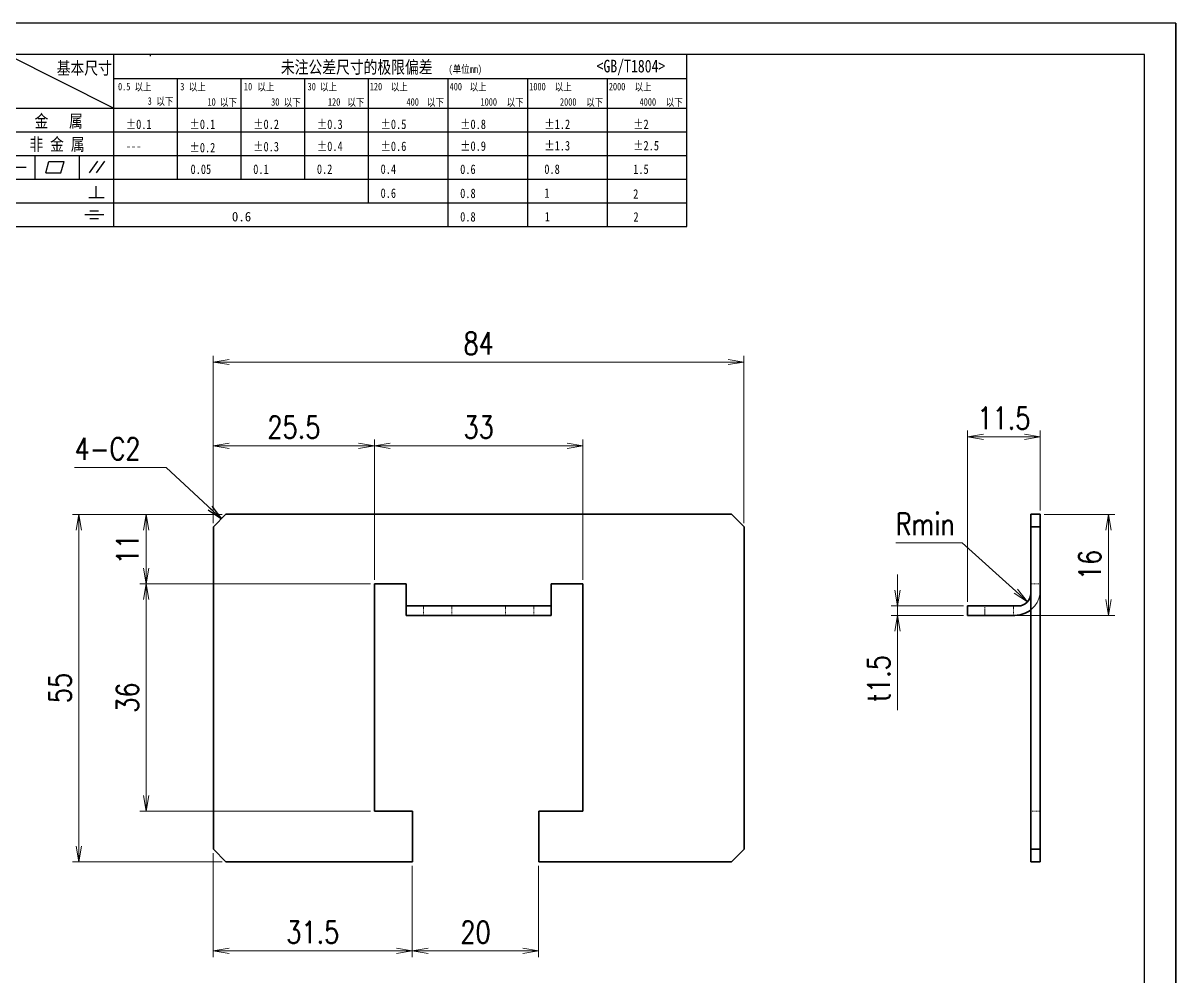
# Model space of a CAD drawing. Header units: millimetres. Extents: x 1201 to 11615, y -7347 to 2683.
# Drawn here: x 6217.8 to 6400.3, y 1661.8 to 1812.7 of the extents above; entities that cross this region are included whole.
import ezdxf
from ezdxf.enums import TextEntityAlignment as Align

# ---------------------------------------------------------------- set-up
doc = ezdxf.new("R2010")
doc.units = ezdxf.units.MM
doc.linetypes.add('AM_ISO02W050x2', pattern=[3.75, 3, -0.75])
doc.linetypes.add('CENTER', pattern=[2, 1.25, -0.25, 0.25, -0.25])
for name, color, linetype, lineweight in [('DIM', 3, 'Continuous', 20), ('DRAWING', 7, 'Continuous', 35), ('HIDDEN', 1, 'AM_ISO02W050x2', 18), ('图框', 7, 'Continuous', 15)]:
    doc.layers.add(name, color=color, linetype=linetype, lineweight=lineweight)
doc.layers.add('图\\M+19E79\\M+195B6\\M+18E9A', color=7, linetype='Continuous')
doc.styles.add('DIM', font='romans.shx', dxfattribs={"width": 0.8, "bigfont": 'bigfont.shx'})
doc.styles.add('STYLE1', font='')
doc.styles.add('国标', font='simfang.ttf', dxfattribs={"width": 0.8})
doc.styles.add('标题\\M+18E9A', font='romand.shx', dxfattribs={"oblique": 10, "bigfont": 'bigfont.shx'})
doc.styles.get('STYLE1').set_extended_font_data('SimSun')
doc.dimstyles.new('YH 1-1', dxfattribs={"dimtxt": 3.5, "dimasz": 2.5, "dimexe": 1, "dimexo": 0.625, "dimgap": 1.2, "dimtad": 1, "dimtoh": 1, "dimzin": 9, "dimdsep": 46, "dimtxsty": 'DIM', "dimblk": 'OPEN', "dimcen": 0, "dimclrd": 8, "dimclre": 8, "dimclrt": 2, "dimazin": 2, "dimtfac": 0.5, "dimtmove": 0, "dimatfit": 3, "dimldrblk": 'OPEN', "dimfxl": 0, "dimtolj": 1, "dimlwd": 13, "dimlwe": 13, "dimarcsym": 0})
doc.dimstyles.new('YH 1-1$0', dxfattribs={"dimtxt": 3.5, "dimasz": 2.5, "dimexe": 1, "dimexo": 0.625, "dimgap": 1.2, "dimtad": 1, "dimzin": 9, "dimdsep": 46, "dimtxsty": 'DIM', "dimblk": 'OPEN', "dimcen": 0, "dimclrd": 8, "dimclre": 8, "dimclrt": 2, "dimazin": 2, "dimtfac": 0.5, "dimtmove": 0, "dimatfit": 3, "dimldrblk": 'OPEN', "dimfxl": 0, "dimtolj": 1, "dimlwd": 13, "dimlwe": 13, "dimarcsym": 0})
doc.dimstyles.new('YH 1-1$4', dxfattribs={"dimtxt": 3.5, "dimasz": 2.5, "dimexe": 1, "dimexo": 0.625, "dimgap": 1.2, "dimtad": 1, "dimtoh": 1, "dimzin": 9, "dimdsep": 46, "dimtxsty": 'DIM', "dimblk": 'OPEN', "dimcen": 0, "dimclrd": 8, "dimclre": 8, "dimclrt": 2, "dimazin": 2, "dimtfac": 0.5, "dimtmove": 0, "dimatfit": 3, "dimldrblk": 'OPEN', "dimfxl": 0, "dimtolj": 1, "dimlwd": 13, "dimlwe": 13, "dimarcsym": 0})

# ---------------------------------------------------------------- blocks, each defined once
blk = doc.blocks.new('_Open')
at = {"color": 0, "linetype": 'ByBlock', "lineweight": -2}
for p, q in [((-1, 0.167), (0, 0)), ((-1, -0.167), (0, 0)), ((0, 0), (-1, 0))]:
    blk.add_line(p, q, dxfattribs=at)
blk = doc.blocks.new('*D201')
at = {"layer": 'Defpoints', "color": 0, "ltscale": 2, "transparency": 16777216}
for p in [(6331.89, 1759), (6247.89, 1732.89), (6331.89, 1732.89)]:
    blk.add_point(p, dxfattribs=at)
at = {"layer": 'DIM', "color": 8, "lineweight": 13, "ltscale": 2, "transparency": 16777216}
for p, q in [((6247.89, 1733.52), (6247.89, 1760)), ((6331.89, 1733.52), (6331.89, 1760)), ((6250.39, 1759), (6329.39, 1759))]:
    blk.add_line(p, q, dxfattribs=at)
at = {"layer": 'DIM', "color": 8, "lineweight": 13, "ltscale": 2, "transparency": 16777216, "xscale": 2.5, "yscale": 2.5, "zscale": 2.5, "rotation": 180}
blk.add_blockref('_Open', (6247.89, 1759), dxfattribs=at)
at = {"layer": 'DIM', "color": 8, "lineweight": 13, "ltscale": 2, "transparency": 16777216, "xscale": 2.5, "yscale": 2.5, "zscale": 2.5}
blk.add_blockref('_Open', (6331.89, 1759), dxfattribs=at)
at = {"layer": 'DIM', "color": 2, "ltscale": 2, "transparency": 16777216, "insert": (6289.89, 1761.95), "char_height": 3.5, "attachment_point": 5, "style": 'DIM'}
blk.add_mtext('\\A1;84', dxfattribs=at)
blk = doc.blocks.new('*D202')
at = {"layer": 'Defpoints', "color": 0, "ltscale": 2, "transparency": 16777216}
for p in [(6249.89, 1734.89), (6226.6, 1679.89), (6249.89, 1679.89)]:
    blk.add_point(p, dxfattribs=at)
at = {"layer": 'DIM', "color": 8, "lineweight": 13, "ltscale": 2, "transparency": 16777216}
for p, q in [((6249.27, 1734.89), (6225.6, 1734.89)), ((6226.6, 1732.39), (6226.6, 1682.39)), ((6249.27, 1679.89), (6225.6, 1679.89))]:
    blk.add_line(p, q, dxfattribs=at)
at = {"layer": 'DIM', "color": 8, "lineweight": 13, "ltscale": 2, "transparency": 16777216, "xscale": 2.5, "yscale": 2.5, "zscale": 2.5}
for p, rotation in [((6226.6, 1734.89), 90), ((6226.6, 1679.89), 270)]:
    blk.add_blockref('_Open', p, dxfattribs=dict(at, rotation=rotation))
at = {"layer": 'DIM', "color": 2, "ltscale": 2, "transparency": 16777216, "insert": (6223.65, 1707.39), "char_height": 3.5, "attachment_point": 5, "rotation": 90, "style": 'DIM'}
blk.add_mtext('\\A1;55', dxfattribs=at)
blk = doc.blocks.new('*D203')
at = {"layer": 'Defpoints', "color": 0, "ltscale": 2, "transparency": 16777216}
for p in [(6273.39, 1745.74), (6247.89, 1732.89), (6273.39, 1723.89)]:
    blk.add_point(p, dxfattribs=at)
at = {"layer": 'DIM', "color": 8, "lineweight": 13, "ltscale": 2, "transparency": 16777216}
for p, q in [((6247.89, 1733.52), (6247.89, 1746.74)), ((6273.39, 1724.52), (6273.39, 1746.74)), ((6250.39, 1745.74), (6270.89, 1745.74))]:
    blk.add_line(p, q, dxfattribs=at)
at = {"layer": 'DIM', "color": 8, "lineweight": 13, "ltscale": 2, "transparency": 16777216, "xscale": 2.5, "yscale": 2.5, "zscale": 2.5, "rotation": 180}
blk.add_blockref('_Open', (6247.89, 1745.74), dxfattribs=at)
at = {"layer": 'DIM', "color": 8, "lineweight": 13, "ltscale": 2, "transparency": 16777216, "xscale": 2.5, "yscale": 2.5, "zscale": 2.5}
blk.add_blockref('_Open', (6273.39, 1745.74), dxfattribs=at)
at = {"layer": 'DIM', "color": 2, "ltscale": 2, "transparency": 16777216, "insert": (6260.64, 1748.69), "char_height": 3.5, "attachment_point": 5, "style": 'DIM'}
blk.add_mtext('\\A1;25.5', dxfattribs=at)
blk = doc.blocks.new('*D204')
at = {"layer": 'Defpoints', "color": 0, "ltscale": 2, "transparency": 16777216}
for p in [(6306.39, 1745.74), (6273.39, 1723.89), (6306.39, 1723.89)]:
    blk.add_point(p, dxfattribs=at)
at = {"layer": 'DIM', "color": 8, "lineweight": 13, "ltscale": 2, "transparency": 16777216}
for p, q in [((6273.39, 1724.52), (6273.39, 1746.74)), ((6306.39, 1724.52), (6306.39, 1746.74)), ((6275.89, 1745.74), (6303.89, 1745.74))]:
    blk.add_line(p, q, dxfattribs=at)
at = {"layer": 'DIM', "color": 8, "lineweight": 13, "ltscale": 2, "transparency": 16777216, "xscale": 2.5, "yscale": 2.5, "zscale": 2.5, "rotation": 180}
blk.add_blockref('_Open', (6273.39, 1745.74), dxfattribs=at)
at = {"layer": 'DIM', "color": 8, "lineweight": 13, "ltscale": 2, "transparency": 16777216, "xscale": 2.5, "yscale": 2.5, "zscale": 2.5}
blk.add_blockref('_Open', (6306.39, 1745.74), dxfattribs=at)
at = {"layer": 'DIM', "color": 2, "ltscale": 2, "transparency": 16777216, "insert": (6289.89, 1748.69), "char_height": 3.5, "attachment_point": 5, "style": 'DIM'}
blk.add_mtext('\\A1;33', dxfattribs=at)
blk = doc.blocks.new('*D205')
at = {"layer": 'Defpoints', "color": 0, "ltscale": 2, "transparency": 16777216}
for p in [(6237.27, 1734.89), (6249.89, 1734.89), (6273.39, 1723.89)]:
    blk.add_point(p, dxfattribs=at)
at = {"layer": 'DIM', "color": 8, "lineweight": 13, "ltscale": 2, "transparency": 16777216}
for p, q in [((6249.27, 1734.89), (6236.27, 1734.89)), ((6237.27, 1726.39), (6237.27, 1732.39)), ((6272.77, 1723.89), (6236.27, 1723.89))]:
    blk.add_line(p, q, dxfattribs=at)
at = {"layer": 'DIM', "color": 8, "lineweight": 13, "ltscale": 2, "transparency": 16777216, "xscale": 2.5, "yscale": 2.5, "zscale": 2.5}
for p, rotation in [((6237.27, 1734.89), 90), ((6237.27, 1723.89), 270)]:
    blk.add_blockref('_Open', p, dxfattribs=dict(at, rotation=rotation))
at = {"layer": 'DIM', "color": 2, "ltscale": 2, "transparency": 16777216, "insert": (6234.32, 1729.39), "char_height": 3.5, "attachment_point": 5, "rotation": 90, "style": 'DIM'}
blk.add_mtext('\\A1;11', dxfattribs=at)
blk = doc.blocks.new('*D206')
at = {"layer": 'Defpoints', "color": 0, "ltscale": 2, "transparency": 16777216}
for p in [(6273.39, 1723.89), (6237.27, 1687.89), (6273.39, 1687.89)]:
    blk.add_point(p, dxfattribs=at)
at = {"layer": 'DIM', "color": 8, "lineweight": 13, "ltscale": 2, "transparency": 16777216}
for p, q in [((6272.77, 1723.89), (6236.27, 1723.89)), ((6237.27, 1721.39), (6237.27, 1690.39)), ((6272.77, 1687.89), (6236.27, 1687.89))]:
    blk.add_line(p, q, dxfattribs=at)
at = {"layer": 'DIM', "color": 8, "lineweight": 13, "ltscale": 2, "transparency": 16777216, "xscale": 2.5, "yscale": 2.5, "zscale": 2.5}
for p, rotation in [((6237.27, 1723.89), 90), ((6237.27, 1687.89), 270)]:
    blk.add_blockref('_Open', p, dxfattribs=dict(at, rotation=rotation))
at = {"layer": 'DIM', "color": 2, "ltscale": 2, "transparency": 16777216, "insert": (6234.32, 1705.89), "char_height": 3.5, "attachment_point": 5, "rotation": 90, "style": 'DIM'}
blk.add_mtext('\\A1;36', dxfattribs=at)
blk = doc.blocks.new('*D207')
at = {"layer": 'Defpoints', "color": 0, "ltscale": 2, "transparency": 16777216}
for p in [(6247.89, 1681.89), (6279.39, 1679.89), (6247.89, 1665.8)]:
    blk.add_point(p, dxfattribs=at)
at = {"layer": 'DIM', "color": 8, "lineweight": 13, "ltscale": 2, "transparency": 16777216}
for p, q in [((6247.89, 1681.27), (6247.89, 1664.8)), ((6279.39, 1679.27), (6279.39, 1664.8)), ((6276.89, 1665.8), (6250.39, 1665.8))]:
    blk.add_line(p, q, dxfattribs=at)
at = {"layer": 'DIM', "color": 8, "lineweight": 13, "ltscale": 2, "transparency": 16777216, "xscale": 2.5, "yscale": 2.5, "zscale": 2.5, "rotation": 180}
blk.add_blockref('_Open', (6247.89, 1665.8), dxfattribs=at)
at = {"layer": 'DIM', "color": 8, "lineweight": 13, "ltscale": 2, "transparency": 16777216, "xscale": 2.5, "yscale": 2.5, "zscale": 2.5}
blk.add_blockref('_Open', (6279.39, 1665.8), dxfattribs=at)
at = {"layer": 'DIM', "color": 2, "ltscale": 2, "transparency": 16777216, "insert": (6263.64, 1668.75), "char_height": 3.5, "attachment_point": 5, "style": 'DIM'}
blk.add_mtext('\\A1;31.5', dxfattribs=at)
blk = doc.blocks.new('*D208')
at = {"layer": 'Defpoints', "color": 0, "ltscale": 2, "transparency": 16777216}
for p in [(6279.39, 1679.89), (6299.39, 1679.89), (6299.39, 1665.8)]:
    blk.add_point(p, dxfattribs=at)
at = {"layer": 'DIM', "color": 8, "lineweight": 13, "ltscale": 2, "transparency": 16777216}
for p, q in [((6279.39, 1679.27), (6279.39, 1664.8)), ((6299.39, 1679.27), (6299.39, 1664.8)), ((6281.89, 1665.8), (6296.89, 1665.8))]:
    blk.add_line(p, q, dxfattribs=at)
at = {"layer": 'DIM', "color": 8, "lineweight": 13, "ltscale": 2, "transparency": 16777216, "xscale": 2.5, "yscale": 2.5, "zscale": 2.5, "rotation": 180}
blk.add_blockref('_Open', (6279.39, 1665.8), dxfattribs=at)
at = {"layer": 'DIM', "color": 8, "lineweight": 13, "ltscale": 2, "transparency": 16777216, "xscale": 2.5, "yscale": 2.5, "zscale": 2.5}
blk.add_blockref('_Open', (6299.39, 1665.8), dxfattribs=at)
at = {"layer": 'DIM', "color": 2, "ltscale": 2, "transparency": 16777216, "insert": (6289.39, 1668.75), "char_height": 3.5, "attachment_point": 5, "style": 'DIM'}
blk.add_mtext('\\A1;20', dxfattribs=at)
blk = doc.blocks.new('*D209')
at = {"layer": 'Defpoints', "color": 0, "ltscale": 2, "transparency": 16777216}
for p in [(6378.78, 1734.89), (6389.6, 1734.89), (6374.78, 1718.89)]:
    blk.add_point(p, dxfattribs=at)
at = {"layer": 'DIM', "color": 8, "lineweight": 13, "ltscale": 2, "transparency": 16777216}
for p, q in [((6379.41, 1734.89), (6390.6, 1734.89)), ((6389.6, 1721.39), (6389.6, 1732.39)), ((6375.41, 1718.89), (6390.6, 1718.89))]:
    blk.add_line(p, q, dxfattribs=at)
at = {"layer": 'DIM', "color": 8, "lineweight": 13, "ltscale": 2, "transparency": 16777216, "xscale": 2.5, "yscale": 2.5, "zscale": 2.5}
for p, rotation in [((6389.6, 1734.89), 90), ((6389.6, 1718.89), 270)]:
    blk.add_blockref('_Open', p, dxfattribs=dict(at, rotation=rotation))
at = {"layer": 'DIM', "color": 2, "ltscale": 2, "transparency": 16777216, "insert": (6386.65, 1726.89), "char_height": 3.5, "attachment_point": 5, "rotation": 90, "style": 'DIM'}
blk.add_mtext('\\A1;16', dxfattribs=at)
blk = doc.blocks.new('*D210')
at = {"layer": 'Defpoints', "color": 0, "ltscale": 2, "transparency": 16777216}
for p in [(6375.28, 1722.39), (6376.77, 1721.05)]:
    blk.add_point(p, dxfattribs=at)
at = {"layer": 'DIM', "color": 8, "lineweight": 13, "ltscale": 2, "transparency": 16777216}
for p, q in [((6355.91, 1730.4), (6366.45, 1730.4)), ((6366.45, 1730.4), (6374.91, 1722.73))]:
    blk.add_line(p, q, dxfattribs=at)
at = {"layer": 'DIM', "color": 8, "lineweight": 13, "ltscale": 2, "transparency": 16777216, "xscale": 2.5, "yscale": 2.5, "zscale": 2.5, "rotation": 317.8253153239771}
blk.add_blockref('_Open', (6376.77, 1721.05), dxfattribs=at)
at = {"layer": 'DIM', "color": 2, "ltscale": 2, "transparency": 16777216, "insert": (6360.58, 1733.35), "char_height": 3.5, "attachment_point": 5, "style": 'DIM'}
blk.add_mtext('\\A1;{\\Fromans,bigfont|c134;Rmin}', dxfattribs=at)
blk = doc.blocks.new('*D211')
at = {"layer": 'Defpoints', "color": 0, "ltscale": 2, "transparency": 16777216}
for p in [(6378.78, 1747.17), (6378.78, 1734.89), (6367.28, 1720.39)]:
    blk.add_point(p, dxfattribs=at)
at = {"layer": 'DIM', "color": 8, "lineweight": 13, "ltscale": 2, "transparency": 16777216}
for p, q in [((6367.28, 1721.02), (6367.28, 1748.17)), ((6369.78, 1747.17), (6376.28, 1747.17)), ((6378.78, 1735.52), (6378.78, 1748.17))]:
    blk.add_line(p, q, dxfattribs=at)
at = {"layer": 'DIM', "color": 8, "lineweight": 13, "ltscale": 2, "transparency": 16777216, "xscale": 2.5, "yscale": 2.5, "zscale": 2.5, "rotation": 180}
blk.add_blockref('_Open', (6367.28, 1747.17), dxfattribs=at)
at = {"layer": 'DIM', "color": 8, "lineweight": 13, "ltscale": 2, "transparency": 16777216, "xscale": 2.5, "yscale": 2.5, "zscale": 2.5}
blk.add_blockref('_Open', (6378.78, 1747.17), dxfattribs=at)
at = {"layer": 'DIM', "color": 2, "ltscale": 2, "transparency": 16777216, "insert": (6373.03, 1750.12), "char_height": 3.5, "attachment_point": 5, "style": 'DIM'}
blk.add_mtext('\\A1;11.5', dxfattribs=at)
blk = doc.blocks.new('*D212')
at = {"layer": 'Defpoints', "color": 0, "ltscale": 2, "transparency": 16777216}
for p in [(6367.28, 1720.39), (6356.19, 1718.89), (6367.28, 1718.89)]:
    blk.add_point(p, dxfattribs=at)
at = {"layer": 'DIM', "color": 8, "lineweight": 13, "ltscale": 2, "transparency": 16777216}
for p, q in [((6356.19, 1722.89), (6356.19, 1725.39)), ((6366.66, 1720.39), (6355.19, 1720.39)), ((6356.19, 1720.39), (6356.19, 1718.89)), ((6366.66, 1718.89), (6355.19, 1718.89)), ((6356.19, 1716.39), (6356.19, 1703.89))]:
    blk.add_line(p, q, dxfattribs=at)
at = {"layer": 'DIM', "color": 8, "lineweight": 13, "ltscale": 2, "transparency": 16777216, "xscale": 2.5, "yscale": 2.5, "zscale": 2.5}
for p, rotation in [((6356.19, 1720.39), 270), ((6356.19, 1718.89), 90)]:
    blk.add_blockref('_Open', p, dxfattribs=dict(at, rotation=rotation))
at = {"layer": 'DIM', "color": 2, "ltscale": 2, "transparency": 16777216, "insert": (6353.24, 1708.89), "char_height": 3.5, "attachment_point": 5, "rotation": 90, "style": 'DIM'}
blk.add_mtext('\\A1;t1.5', dxfattribs=at)
blk = doc.blocks.new('GZDEH零件A4图框V01版')
at = {"color": 2, "linetype": 'ByBlock', "lineweight": 30}
for p, q in [((102.17, 21.26), (93.17, 22.66)), ((93.17, 16.66), (93.17, 22.66)), ((102.17, 21.26), (102.17, 18.06)), ((102.17, 18.06), (93.17, 16.66))]:
    blk.add_line(p, q, dxfattribs=at)
at = {"color": 1, "linetype": 'CENTER', "lineweight": 5, "ltscale": 16.256}
for p, q in [((108.3, 23.18), (108.3, 16.14)), ((111.82, 19.66), (104.78, 19.66))]:
    blk.add_line(p, q, dxfattribs=at)
at = {"color": 1, "linetype": 'CENTER', "lineweight": 5, "ltscale": 9.144}
blk.add_line((102.47, 19.66), (92.65, 19.66), dxfattribs=at)
at = {"color": 2, "linetype": 'ByBlock', "lineweight": 30}
for radius in [3, 1.6]:
    blk.add_circle((108.3, 19.66), radius, dxfattribs=at)
at = {"layer": 'Defpoints', "linetype": 'Continuous'}
for p, q in [((0, 297), (0, 0)), ((210, 297), (0, 297)), ((210, 0), (210, 297)), ((210, 297), (210, 0)), ((0, 0), (210, 0))]:
    blk.add_line(p, q, dxfattribs=at)
at = {"layer": '图\\M+19E79\\M+195B6\\M+18E9A', "linetype": 'Continuous'}
for p, q in [((25, 292), (25, 13.5)), ((205, 292), (25, 292)), ((205, 13.5), (205, 292)), ((205, 13.5), (205, 97)), ((25, 13.5), (205, 13.5))]:
    blk.add_line(p, q, dxfattribs=at)
at = {"layer": '图\\M+19E79\\M+195B6\\M+18E9A', "color": 9}
for p, q in [((25, 292), (41.88, 283.54)), ((41.88, 264.79), (41.88, 292)), ((47.66, 291.75), (47.66, 292)), ((132.6, 264.79), (132.6, 292)), ((41.88, 288.22), (132.6, 288.22)), ((51.96, 272.29), (51.96, 288.22)), ((62.04, 272.29), (62.04, 288.22)), ((72.12, 272.29), (72.12, 288.22)), ((82.2, 268.54), (82.2, 288.22)), ((94.8, 264.79), (94.8, 288.22)), ((107.4, 264.79), (107.4, 288.22)), ((120, 264.79), (120, 288.22)), ((25, 283.54), (132.6, 283.54)), ((25, 279.79), (132.6, 279.79)), ((25, 276.04), (132.6, 276.04)), ((29.43, 272.34), (29.43, 276.04)), ((36.42, 272.34), (36.42, 276.04)), ((25.94, 274.19), (28, 274.19)), ((31.1, 273.3), (31.58, 275.09)), ((31.58, 275.09), (33.99, 275.09)), ((33.51, 273.3), (33.99, 275.09)), ((38.03, 273.3), (39.36, 275.16)), ((39.11, 273.3), (40.45, 275.16)), ((25, 272.29), (132.6, 272.29)), ((31.1, 273.3), (33.51, 273.3)), ((39.09, 269.41), (39.09, 271.18)), ((25, 268.54), (132.6, 268.54)), ((37.93, 269.41), (40.32, 269.41)), ((37.3, 266.69), (40.28, 266.69)), ((38.08, 267.29), (39.43, 267.29)), ((25, 264.79), (132.6, 264.79)), ((38.08, 266.09), (39.44, 266.09)), ((114.5, 79), (114.5, 13.5)), ((205, 58), (25, 58)), ((57.5, 58), (57.5, 30.5)), ((114.5, 58), (114.5, 13.5)), ((180, 58), (180, 13.5)), ((25, 44.25), (205, 44.25)), ((25, 30.5), (205, 30.5)), ((46.68, 30.5), (46.68, 13.5)), ((46.68, 30.5), (46.68, 13.5)), ((68.34, 30.5), (68.34, 13.5)), ((68.34, 30.5), (68.34, 13.5))]:
    blk.add_line(p, q, dxfattribs=at)
at = {"layer": '图框', "color": 7}
for p, q in [((90, 79), (205, 79)), ((90, 13.5), (90, 79))]:
    blk.add_line(p, q, dxfattribs=at)
at = {"layer": '图框', "color": 9}
for p, q in [((90, 73), (95, 79)), ((95, 79), (100, 73)), ((100, 58), (100, 79)), ((173, 58), (173, 79)), ((185, 79), (185, 58)), ((90, 73), (205, 73)), ((90, 67), (95, 73)), ((95, 73), (100, 67)), ((90, 67), (205, 67))]:
    blk.add_line(p, q, dxfattribs=at)
at = {"layer": '图\\M+19E79\\M+195B6\\M+18E9A', "color": 9, "style": '国标'}
for s, height, width, p in [('基本尺寸', 2, 0.8, (32.84, 288.88)), ('未注公差尺寸的极限偏差', 2, 0.8, (68.32, 289.02)), ('<GB/T1804>', 2, 0.8, (118.29, 289.19)), ('30', 1.2, 0.8, (72.55, 286.35)), ('金   属', 2, 0.8, (29.33, 280.48)), ('±0.1', 1.5, 0.8, (43.78, 280.23)), ('±0.1', 1.5, 0.8, (53.86, 280.23)), ('±0.2', 1.5, 0.8, (63.94, 280.23)), ('±0.3', 1.5, 0.8, (74.02, 280.23)), ('±0.5', 1.5, 0.8, (84.1, 280.23)), ('±0.8', 1.5, 0.8, (96.7, 280.23)), ('±1.2', 1.5, 0.8, (110.02, 280.23)), ('±2', 1.5, 0.8, (124.09, 280.23)), ('非 金 属', 2, 0.8, (28.53, 276.82)), ('---', 1.5, 0.8, (43.78, 276.81)), ('±0.2', 1.5, 0.8, (53.86, 276.54)), ('±0.3', 1.5, 0.8, (63.94, 276.69)), ('±0.4', 1.5, 0.8, (74.02, 276.75)), ('±0.6', 1.5, 0.8, (84.1, 276.75)), ('±0.9', 1.5, 0.8, (96.7, 276.78)), ('±1.3', 1.5, 0.8, (110.02, 276.84)), ('±2.5', 1.5, 0.8, (124.09, 276.85)), ('0.1', 1.5, 0.8, (63.94, 273.12)), ('0.2', 1.5, 0.8, (74.02, 273.13)), ('0.4', 1.5, 0.8, (84.1, 273.13)), ('0.6', 1.5, 0.8, (96.7, 273.11)), ('0.8', 1.5, 0.8, (110.02, 273.13)), ('1.5', 1.5, 0.8, (124.09, 273.12)), ('0.6', 1.5, 0.8, (84.1, 269.33)), ('0.8', 1.5, 0.8, (96.7, 269.3)), ('1', 1.5, 0.8, (110.02, 269.34)), ('2', 1.5, 0.8, (124.09, 269.2)), ('0.8', 1.5, 0.8, (96.7, 265.59)), ('1', 1.5, 0.8, (110.1, 265.6)), ('2', 1.5, 0.8, (124.13, 265.57)), ('热处理', 2.5, 0.8, (27.54, 54)), ('材  质', 2.5, 0.8, (60.55, 54)), ('项目编码 PROJECT', 2.5, 0.8, (180.64, 54.03)), ('表面粗糙度', 2.5, 0.8, (26.56, 40.25)), ('表面处理', 2.5, 0.8, (57.91, 40.25)), ('SURFACE TREATMENT', 2.5, 0.6, (70.98, 40.25)), ('比  例\u3000', 2.5, 0.8, (91.61, 40.25)), ('SCALE', 2.5, 0.8, (103.66, 40.25)), ('名称\u3000', 2.5, 0.8, (115.05, 40.25)), ('NAME', 2.5, 0.8, (121.31, 40.25)), ('数  量', 2.5, 0.8, (183.12, 40.41)), ("QT'Y ", 2.5, 0.8, (196.37, 40.41)), ('三角法', 2.5, 0.8, (97.41, 26.5)), ('图号', 2.5, 0.8, (114.87, 26.5)), ('图示为', 2.5, 0.8, (182.45, 26.53)), ('<LH/RH>', 2.5, 0.8, (192.82, 26.53)), (' DESIGN', 2.5, 0.8, (33.98, 26.5)), (' DRAW', 2.5, 0.8, (57.29, 26.5)), ("CHK'D", 2.5, 0.8, (80.09, 26.5)), ('DWG.NO.', 2.5, 0.8, (121.67, 26.5))]:
    blk.add_text(s, height=height, dxfattribs=dict(at, width=width)).set_placement(p)
at = {"layer": '图\\M+19E79\\M+195B6\\M+18E9A', "color": 9, "lineweight": 15, "style": '国标', "width": 0.8}
for s, p in [('0.5', (42.54, 286.35)), ('以上', (45.15, 286.3)), ('3', (52.39, 286.35)), ('以上', (53.76, 286.3)), ('10', (62.47, 286.35)), ('以上', (64.6, 286.3)), ('以上', (74.53, 286.3)), ('120', (82.39, 286.35)), ('以上', (85.72, 286.3)), ('400', (95.03, 286.35)), ('以上', (98.19, 286.3)), ('1000', (107.63, 286.35)), ('以上', (111.67, 286.3)), ('2000', (120.23, 286.35)), ('以上', (124.31, 286.3)), ('3', (47.24, 284.06)), ('以下', (48.61, 284.01)), ('10', (56.7, 283.92)), ('以下', (58.69, 283.87)), ('30', (66.78, 283.92)), ('以下', (68.77, 283.87)), ('120', (75.77, 283.92)), ('以下', (78.85, 283.87)), ('400', (88.21, 283.92)), ('以下', (91.45, 283.87)), ('1000', (99.92, 283.92)), ('以下', (104.05, 283.87)), ('2000', (112.5, 283.92)), ('以下', (116.65, 283.87)), ('4000', (125.1, 283.92)), ('以下', (129.25, 283.87))]:
    blk.add_text(s, height=1.2, dxfattribs=at).set_placement(p)
at = {"layer": '图\\M+19E79\\M+195B6\\M+18E9A', "color": 9, "lineweight": 13, "style": '国标'}
blk.add_text('0.6', height=1.5, dxfattribs=at).set_placement((60.56, 265.61))
at = {"layer": '图\\M+19E79\\M+195B6\\M+18E9A', "color": 9, "style": '国标', "width": 0.8}
for s, p in [('车 型', (95.38, 55.27)), ('MODEL', (107.71, 55.22))]:
    blk.add_text(s, height=2.5, dxfattribs=at).set_placement(p, align=Align.MIDDLE)
for s, p in [('客户', (118.19, 54)), ('HEAT TREAT', (47, 54)), ('MATERIAL', (80.65, 54)), ('USER', (123.97, 54)), ('FINISH', (48.99, 40.25)), ('设  计', (30.3, 26.5)), ('制  图', (51.94, 26.5)), ('检  图', (73.62, 26.5)), ('日期:', (28.6, 14.46)), ('日期:', (50.22, 14.36)), ('日期:', (72.13, 14.46))]:
    blk.add_text(s, height=2.5, dxfattribs=at).set_placement(p, align=Align.CENTER)
at = {"layer": '图\\M+19E79\\M+195B6\\M+18E9A', "color": 7, "lineweight": -3, "style": 'STYLE1', "oblique": 15}
blk.add_text('广州市瑞欧智能设备有限公司', height=3.8, dxfattribs=at).set_placement((106.21, 7.68))
at = {"layer": '图\\M+19E79\\M+195B6\\M+18E9A', "color": 7, "style": '标题\\M+18E9A', "oblique": 10}
blk.add_text('A4', height=4, dxfattribs=at).set_placement((204.57, 5.66), align=Align.MIDDLE)
at = {"layer": '图\\M+19E79\\M+195B6\\M+18E9A', "color": 7, "style": '标题\\M+18E9A', "oblique": 10, "width": 0.75}
blk.add_text('Guangzhou RUIO Intelligent Equipment Co., Ltd. ', height=2.5, dxfattribs=at).set_placement((146.18, 3.62), align=Align.MIDDLE)
at = {"layer": '图\\M+19E79\\M+195B6\\M+18E9A', "color": 9, "lineweight": 15, "insert": (94.85, 290.31), "char_height": 1.2, "width": 8.7957, "attachment_point": 1, "style": '国标'}
blk.add_mtext('(单位mm)', dxfattribs=at)
at = {"layer": '图\\M+19E79\\M+195B6\\M+18E9A', "color": 9, "insert": (54.02, 273.09), "char_height": 1.5, "attachment_point": 7, "style": '国标'}
blk.add_mtext_dynamic_manual_height_columns('0.05', width=5.1982, gutter_width=12.5, heights=[0], dxfattribs=at)
at = {"layer": '图框', "color": 9, "style": '国标', "width": 0.8}
for s, p in [('记 号', (94.82, 63.62)), ('年 月 日', (107.24, 63.57)), ('变  更  事  由', (143.58, 63.63)), ('C.L.', (95.2, 59.11)), ('DATE', (107.19, 59.14)), ('REVIEW', (143.89, 59.11))]:
    blk.add_text(s, height=2, dxfattribs=at).set_placement(p, align=Align.CENTER)
for s, p in [('制 图', (178.49, 64.61)), ('备    注', (195.02, 64.64)), ('DR', (178.4, 60.22)), ('REMARKS', (194.91, 60.23))]:
    blk.add_text(s, height=2, dxfattribs=at).set_placement(p, align=Align.MIDDLE)

msp = doc.modelspace()

# ---------------------------------------------------------------- linework, layer by layer
at = {"layer": 'DRAWING', "lineweight": 35, "ltscale": 0.070711}
for p, q in [((6249.895, 1734.894), (6247.895, 1732.894)), ((6331.895, 1732.894), (6329.895, 1734.894)), ((6247.895, 1681.894), (6249.895, 1679.894)), ((6329.895, 1679.894), (6331.895, 1681.894))]:
    msp.add_line(p, q, dxfattribs=at)
at = {"layer": 'DRAWING', "lineweight": 35}
for p, q in [((6329.895, 1734.894), (6249.895, 1734.894)), ((6247.895, 1732.894), (6247.895, 1681.894)), ((6331.895, 1681.894), (6331.895, 1732.894)), ((6377.285, 1681.894), (6377.285, 1732.894)), ((6378.785, 1732.894), (6378.785, 1681.894)), ((6273.395, 1687.894), (6273.395, 1723.894)), ((6306.395, 1723.894), (6306.395, 1687.894)), ((6301.395, 1720.394), (6278.395, 1720.394)), ((6278.395, 1718.894), (6301.395, 1718.894)), ((6249.895, 1679.894), (6279.395, 1679.894)), ((6299.395, 1679.894), (6329.895, 1679.894))]:
    msp.add_line(p, q, dxfattribs=at)
at = {"layer": 'DRAWING', "lineweight": 35, "ltscale": 0.05}
for p, q in [((6377.285, 1732.894), (6377.285, 1734.894)), ((6378.785, 1732.894), (6378.785, 1734.894)), ((6278.395, 1722.394), (6278.395, 1720.394)), ((6301.395, 1720.394), (6301.395, 1722.394)), ((6377.285, 1679.894), (6377.285, 1681.894)), ((6378.785, 1681.894), (6378.785, 1679.894))]:
    msp.add_line(p, q, dxfattribs=at)
at = {"layer": 'DRAWING', "lineweight": 35, "ltscale": 0.0375}
for p, q in [((6377.285, 1734.894), (6378.785, 1734.894)), ((6377.285, 1732.894), (6378.785, 1732.894)), ((6278.395, 1723.894), (6278.395, 1722.394)), ((6301.395, 1722.394), (6301.395, 1723.894)), ((6278.395, 1720.394), (6278.395, 1718.894)), ((6301.395, 1720.394), (6301.395, 1718.894)), ((6367.285, 1720.394), (6367.285, 1718.894)), ((6378.785, 1681.894), (6377.285, 1681.894)), ((6378.785, 1679.894), (6377.285, 1679.894))]:
    msp.add_line(p, q, dxfattribs=at)
at = {"layer": 'DRAWING', "lineweight": 35, "ltscale": 0.125}
for p, q in [((6273.395, 1723.894), (6278.395, 1723.894)), ((6301.395, 1723.894), (6306.395, 1723.894))]:
    msp.add_line(p, q, dxfattribs=at)
at = {"layer": 'DRAWING', "lineweight": 35, "ltscale": 0.2}
for p, q in [((6367.285, 1720.394), (6375.285, 1720.394)), ((6279.395, 1679.894), (6279.395, 1687.894)), ((6299.395, 1687.894), (6299.395, 1679.894))]:
    msp.add_line(p, q, dxfattribs=at)
at = {"layer": 'DRAWING', "lineweight": 35, "ltscale": 0.1875}
msp.add_line((6374.785, 1718.894), (6367.285, 1718.894), dxfattribs=at)
at = {"layer": 'DRAWING', "lineweight": 35, "ltscale": 0.15}
msp.add_line((6279.395, 1687.894), (6273.395, 1687.894), dxfattribs=at)
at = {"layer": 'DRAWING', "lineweight": 35, "ltscale": 0.175}
msp.add_line((6306.395, 1687.894), (6299.395, 1687.894), dxfattribs=at)
at = {"layer": 'DRAWING', "lineweight": 35}
for centre, radius, start, end in [((6374.785, 1722.894), 4, 359.80923, 0), ((6375.285, 1722.394), 2, 270, 0), ((6374.785, 1722.894), 4, 270, 308.68178)]:
    msp.add_arc(centre, radius, start, end, dxfattribs=at)
at = {"layer": 'HIDDEN', "ltscale": 0.0375}
for p, q in [((6377.285, 1732.894), (6378.785, 1732.894)), ((6378.785, 1723.894), (6377.285, 1723.894)), ((6281.145, 1718.894), (6281.145, 1720.394)), ((6285.645, 1718.894), (6285.645, 1720.394)), ((6294.145, 1718.894), (6294.145, 1720.394)), ((6298.645, 1718.894), (6298.645, 1720.394)), ((6370.035, 1720.394), (6370.035, 1718.894)), ((6370.035, 1720.394), (6370.035, 1718.894)), ((6374.535, 1718.894), (6374.535, 1720.394)), ((6374.535, 1718.894), (6374.535, 1720.394)), ((6377.285, 1687.894), (6378.785, 1687.894)), ((6377.285, 1681.894), (6378.785, 1681.894))]:
    msp.add_line(p, q, dxfattribs=at)
at = {"layer": 'HIDDEN'}
msp.add_arc((6374.785, 1722.894), 4, 308.68178, 359.80923, dxfattribs=at)

# ---------------------------------------------------------------- block references
at = {"layer": '图框'}
msp.add_blockref('GZDEH零件A4图框V01版', (6190.267, 1515.65), dxfattribs=at)

# ---------------------------------------------------------------- texts
at = {"layer": 'DIM', "color": 2, "ltscale": 2, "insert": (6225.931, 1743.521), "char_height": 3.5, "attachment_point": 7, "style": 'DIM'}
msp.add_mtext('{\\Fromans,bigfont|c134;4-C2}', dxfattribs=at)

# ---------------------------------------------------------------- dimensions: what is measured, and where the dimension line sits
at = {"layer": 'DIM', "ltscale": 2}
for base, p1, p2, picture, middle in [((6331.895, 1759.004), (6247.895, 1732.894), (6331.895, 1732.894), '*D201', (6289.895, 1761.954)), ((6378.785, 1747.17), (6367.285, 1720.394), (6378.785, 1734.894), '*D211', (6373.035, 1750.12)), ((6273.395, 1745.741), (6247.895, 1732.894), (6273.395, 1723.894), '*D203', (6260.645, 1748.691)), ((6306.395, 1745.741), (6273.395, 1723.894), (6306.395, 1723.894), '*D204', (6289.895, 1748.691)), ((6247.895, 1665.803), (6279.395, 1679.894), (6247.895, 1681.894), '*D207', (6263.645, 1668.753)), ((6299.395, 1665.803), (6279.395, 1679.894), (6299.395, 1679.894), '*D208', (6289.395, 1668.753))]:
    dim = msp.add_linear_dim(base=base, p1=p1, p2=p2, dimstyle='YH 1-1$0', dxfattribs=at)
    dim.commit()
    dim.dimension.update_dxf_attribs({"geometry": picture, "text_midpoint": middle})
dim = msp.add_radius_dim(center=(6375.285, 1722.394), mpoint=(6376.767, 1721.051), text='{\\Fromans,bigfont|c134;Rmin}', dimstyle='YH 1-1$4', override={"dimtmove": 1}, dxfattribs=at)
dim.commit()
dim.dimension.update_dxf_attribs({"geometry": '*D210', "text_midpoint": (6366.447, 1730.4), "dimtype": 164})
for base, p1, p2, picture, middle in [((6226.595, 1679.894), (6249.895, 1734.894), (6249.895, 1679.894), '*D202', (6223.645, 1707.394)), ((6237.27, 1734.894), (6273.395, 1723.894), (6249.895, 1734.894), '*D205', (6234.32, 1729.394)), ((6389.605, 1734.894), (6374.785, 1718.894), (6378.785, 1734.894), '*D209', (6386.655, 1726.894)), ((6237.27, 1687.894), (6273.395, 1723.894), (6273.395, 1687.894), '*D206', (6234.32, 1705.894))]:
    dim = msp.add_linear_dim(base=base, p1=p1, p2=p2, angle=90, dimstyle='YH 1-1$0', dxfattribs=at)
    dim.commit()
    dim.dimension.update_dxf_attribs({"geometry": picture, "text_midpoint": middle})
dim = msp.add_linear_dim(base=(6356.194, 1718.894), p1=(6367.285, 1720.394), p2=(6367.285, 1718.894), angle=90, dimstyle='YH 1-1$0', override={"dimpost": 't<>'}, dxfattribs=at)
dim.commit()
dim.dimension.update_dxf_attribs({"geometry": '*D212', "text_midpoint": (6353.244, 1708.894)})

# ---------------------------------------------------------------- leaders
at = {"layer": 'DIM', "ltscale": 2, "annotation_type": 0, "has_hookline": 1, "hookline_direction": 1, "text_width": 10.8}
msp.add_leader([(6249.185, 1734.184), (6240.431, 1742.321), (6237.931, 1742.321)], dimstyle='YH 1-1', override={"dimgap": 1.2, "dimtad": 1}, dxfattribs=at)

doc.saveas('drawing.dxf')
